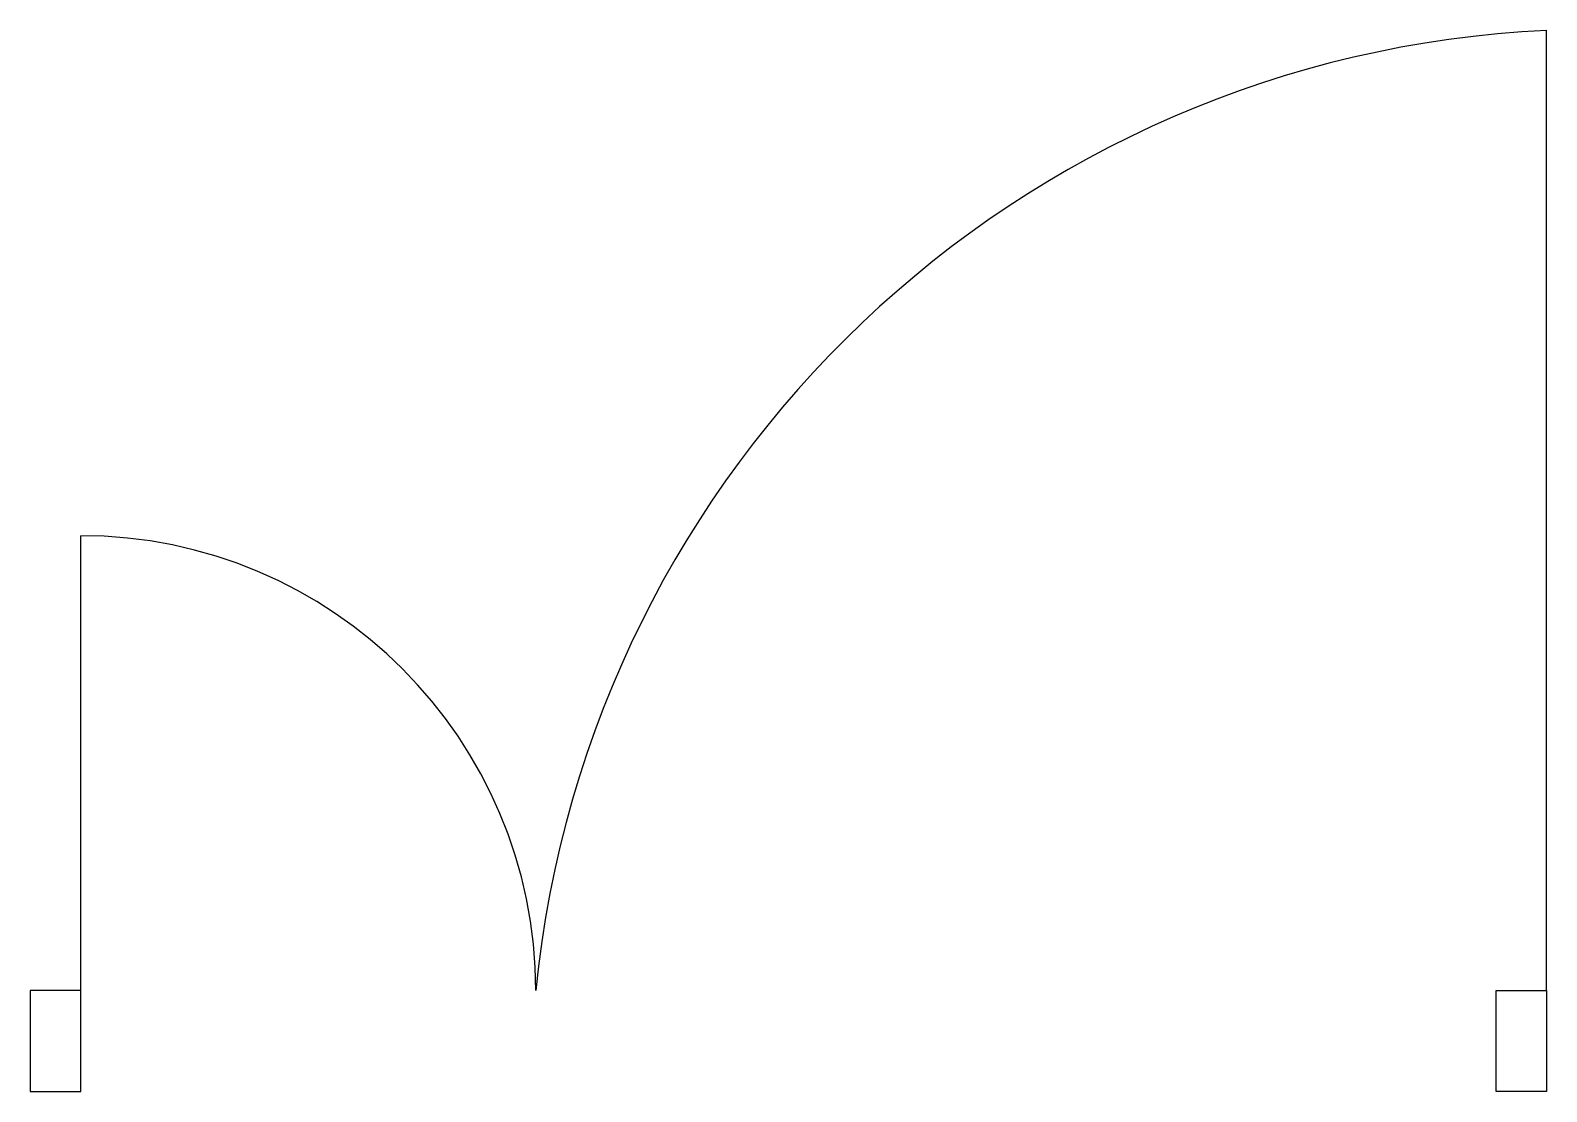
# Model space of a CAD drawing. Header units: millimetres. Extents: x -273 to -123, y 1127 to 1232.
import ezdxf

# ---------------------------------------------------------------- set-up
doc = ezdxf.new("R2010")
doc.units = ezdxf.units.MM

msp = doc.modelspace()

# ---------------------------------------------------------------- linework, layer by layer
for p, q in [((-122.96, 1137.07), (-122.96, 1232.07)), ((-267.96, 1137.07), (-267.96, 1182.07))]:
    msp.add_line(p, q)
for points in [[(-272.96, 1127.07), (-267.96, 1127.07), (-267.96, 1137.07), (-272.96, 1137.07)], [(-122.96, 1127.07), (-127.96, 1127.07), (-127.96, 1137.07), (-122.96, 1137.07)]]:
    msp.add_lwpolyline(points, close=True)
for centre, radius, start, end in [((-117.95, 1126.66), 105.52, 92.7205, 174.3419), ((-267.96, 1137.07), 45, 0, 90)]:
    msp.add_arc(centre, radius, start, end)

doc.saveas('drawing.dxf')
